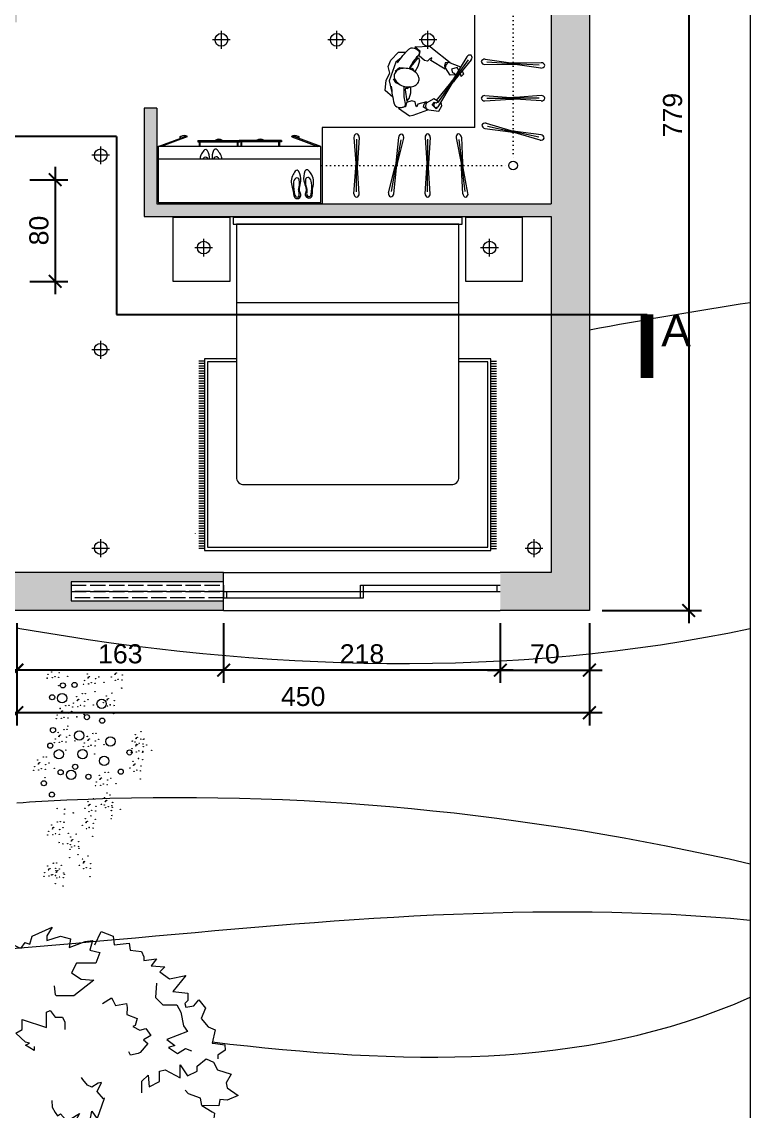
# Model space of a CAD drawing. Header units: millimetres. Extents: x 19901 to 59163, y 13732 to 30178.
# Drawn here: x 43062 to 43635, y 27359 to 28216 of the extents above; entities that cross this region are included whole.
import ezdxf

# ---------------------------------------------------------------- set-up
doc = ezdxf.new("R2010")
doc.units = ezdxf.units.MM
for name, pattern in [('0', [0]), ('ACAD_ISO02W100', [15, 12, -3]), ('PUNTO2', [3.175, 0, -3.175])]:
    doc.linetypes.add(name, pattern=pattern)
doc.layers.get('0').update_dxf_attribs({"lineweight": 18})
doc.layers.add('A-ANNO-SYMB', color=3, linetype='Continuous')
doc.layers.add('A-ANNO-TEXT', color=3, linetype='Continuous')
for name, color, linetype, lineweight in [('A-DOOR-FULL', 4, 'Continuous', 18), ('A-FURN', 8, 'Continuous', 13), ('CAMPITURA', 9, 'Continuous', 13), ('Curve di livello', 6, 'Continuous', 9), ('PROIEZIONI', 145, 'Continuous', 13), ('QUOTE', 252, 'Continuous', 13), ('Vegetazione', 53, 'Continuous', 9), ('Verde', 86, 'Continuous', 5), ('Wall', 255, 'Continuous', 20)]:
    doc.layers.add(name, color=color, linetype=linetype, lineweight=lineweight)
doc.styles.get("Standard").update_dxf_attribs({"font": 'arial.ttf'})
doc.dimstyles.new('1-1', dxfattribs={"dimtxt": 15, "dimasz": 10, "dimexe": 10, "dimexo": 10, "dimgap": 5, "dimtad": 1, "dimdec": 0, "dimtxsty": 'Standard', "dimblk": 'ARCHTICK', "dimcen": 2.5, "dimdle": 10, "dimadec": 0, "dimazin": 0, "dimtfac": 1, "dimtdec": 0, "dimtmove": 0, "dimatfit": 3, "dimldrblk": 'ARCHTICK', "dimfxl": 1, "dimarcsym": 0})

# ---------------------------------------------------------------- blocks, each defined once
blk = doc.blocks.new('*X3')
at = {"color": 0}
for p, q in [((-1000, -2689), (-1000, -2620)), ((-969, -2689), (-969, -2620)), ((-938, -2689), (-938, -2620)), ((-906, -2689), (-906, -2620)), ((-875, -2689), (-875, -2620)), ((-844, -2689), (-844, -2620)), ((-812, -2689), (-812, -2620)), ((-781, -2689), (-781, -2620)), ((-750, -2689), (-750, -2620)), ((-719, -2689), (-719, -2620)), ((-688, -2689), (-688, -2620)), ((-656, -2689), (-656, -2620)), ((-625, -2689), (-625, -2620)), ((-594, -2689), (-594, -2620)), ((-562, -2689), (-562, -2620)), ((-531, -2689), (-531, -2620)), ((-500, -2689), (-500, -2620)), ((-469, -2689), (-469, -2620)), ((-438, -2689), (-438, -2620)), ((-406, -2689), (-406, -2620)), ((-375, -2689), (-375, -2620)), ((-344, -2689), (-344, -2620)), ((-312, -2689), (-312, -2620)), ((-281, -2689), (-281, -2620)), ((-250, -2689), (-250, -2620)), ((-219, -2689), (-219, -2620)), ((-188, -2689), (-188, -2620)), ((-156, -2689), (-156, -2620)), ((-125, -2689), (-125, -2620)), ((-94, -2689), (-94, -2620)), ((-62, -2689), (-62, -2620)), ((-31, -2689), (-31, -2620)), ((0, -2689), (0, -2620)), ((31, -2689), (31, -2620)), ((62, -2689), (62, -2620)), ((94, -2689), (94, -2620)), ((125, -2689), (125, -2620)), ((156, -2689), (156, -2620)), ((188, -2689), (188, -2620)), ((219, -2689), (219, -2620)), ((250, -2689), (250, -2620)), ((281, -2689), (281, -2620)), ((312, -2689), (312, -2620)), ((344, -2689), (344, -2620)), ((375, -2689), (375, -2620)), ((406, -2689), (406, -2620)), ((438, -2689), (438, -2620)), ((469, -2689), (469, -2620)), ((500, -2689), (500, -2620)), ((531, -2689), (531, -2620)), ((562, -2689), (562, -2620)), ((594, -2689), (594, -2620)), ((625, -2689), (625, -2620)), ((656, -2689), (656, -2620)), ((688, -2689), (688, -2620)), ((719, -2689), (719, -2620)), ((750, -2689), (750, -2620)), ((781, -2689), (781, -2620)), ((812, -2689), (812, -2620)), ((844, -2689), (844, -2620)), ((875, -2689), (875, -2620)), ((906, -2689), (906, -2620)), ((938, -2689), (938, -2620)), ((969, -2689), (969, -2620)), ((1000, -2689), (1000, -2620)), ((1031, -2689), (1031, -2620)), ((1062, -2689), (1062, -2620)), ((1094, -2689), (1094, -2620)), ((1125, -2689), (1125, -2620)), ((1156, -2689), (1156, -2620)), ((1188, -2689), (1188, -2620)), ((1219, -2689), (1219, -2620)), ((1250, -2689), (1250, -2620)), ((1281, -2689), (1281, -2620)), ((1312, -2689), (1312, -2620)), ((1344, -2689), (1344, -2620))]:
    blk.add_line(p, q, dxfattribs=at)
blk = doc.blocks.new('_ArchTick')
at = {"color": 0, "linetype": 'ByBlock', "const_width": 0.15}
blk.add_lwpolyline([(-0.5, -0.5), (0.5, 0.5)], dxfattribs=at)
blk = doc.blocks.new('*D8')
at = {"layer": 'Defpoints', "color": 0, "transparency": 16777216}
for p in [(43508.16, 28532.49), (43508.16, 27753.14), (43586.29, 27753.14)]:
    blk.add_point(p, dxfattribs=at)
at = {"layer": 'QUOTE', "color": 0, "lineweight": -2, "transparency": 16777216}
for p, q in [((43586.29, 28542.49), (43586.29, 27743.14)), ((43518.16, 28532.49), (43596.29, 28532.49)), ((43518.16, 27753.14), (43596.29, 27753.14))]:
    blk.add_line(p, q, dxfattribs=at)
at = {"layer": 'QUOTE', "color": 0, "lineweight": -2, "transparency": 16777216, "xscale": 10, "yscale": 10, "zscale": 10}
for p, rotation in [((43586.29, 28532.49), 90), ((43586.29, 27753.14), 270)]:
    blk.add_blockref('_ArchTick', p, dxfattribs=dict(at, rotation=rotation))
at = {"layer": 'QUOTE', "color": 0, "transparency": 16777216, "insert": (43573.63, 28142.81), "char_height": 15, "attachment_point": 5, "rotation": 90}
blk.add_mtext('779', dxfattribs=at)
blk = doc.blocks.new('*D98')
at = {"layer": 'Defpoints', "color": 0, "transparency": 16777216}
for p in [(43058.16, 27753.14), (43508.16, 27753.14), (43058.16, 27672.78)]:
    blk.add_point(p, dxfattribs=at)
at = {"layer": 'QUOTE', "color": 0, "lineweight": -2, "transparency": 16777216}
for p, q in [((43058.16, 27743.14), (43058.16, 27662.78)), ((43508.16, 27743.14), (43508.16, 27662.78)), ((43518.16, 27672.78), (43048.16, 27672.78))]:
    blk.add_line(p, q, dxfattribs=at)
at = {"layer": 'QUOTE', "color": 0, "lineweight": -2, "transparency": 16777216, "xscale": 10, "yscale": 10, "zscale": 10, "rotation": 180}
blk.add_blockref('_ArchTick', (43058.16, 27672.78), dxfattribs=at)
at = {"layer": 'QUOTE', "color": 0, "lineweight": -2, "transparency": 16777216, "xscale": 10, "yscale": 10, "zscale": 10}
blk.add_blockref('_ArchTick', (43508.16, 27672.78), dxfattribs=at)
at = {"layer": 'QUOTE', "color": 0, "transparency": 16777216, "insert": (43283.16, 27685.44), "char_height": 15, "attachment_point": 5}
blk.add_mtext('450', dxfattribs=at)
blk = doc.blocks.new('*D99')
at = {"layer": 'Defpoints', "color": 0, "transparency": 16777216}
for p in [(43438.16, 27753.14), (43508.16, 27753.14), (43508.16, 27706.32)]:
    blk.add_point(p, dxfattribs=at)
at = {"layer": 'QUOTE', "color": 0, "lineweight": -2, "transparency": 16777216}
for p, q in [((43438.16, 27743.14), (43438.16, 27696.32)), ((43508.16, 27743.14), (43508.16, 27696.32)), ((43428.16, 27706.32), (43518.16, 27706.32))]:
    blk.add_line(p, q, dxfattribs=at)
at = {"layer": 'QUOTE', "color": 0, "lineweight": -2, "transparency": 16777216, "xscale": 10, "yscale": 10, "zscale": 10, "rotation": 180}
blk.add_blockref('_ArchTick', (43438.16, 27706.32), dxfattribs=at)
at = {"layer": 'QUOTE', "color": 0, "lineweight": -2, "transparency": 16777216, "xscale": 10, "yscale": 10, "zscale": 10}
blk.add_blockref('_ArchTick', (43508.16, 27706.32), dxfattribs=at)
at = {"layer": 'QUOTE', "color": 0, "transparency": 16777216, "insert": (43473.16, 27718.98), "char_height": 15, "attachment_point": 5}
blk.add_mtext('70', dxfattribs=at)
blk = doc.blocks.new('*D100')
at = {"layer": 'Defpoints', "color": 0, "transparency": 16777216}
for p in [(43220.66, 27753.14), (43438.16, 27753.14), (43220.66, 27706.32)]:
    blk.add_point(p, dxfattribs=at)
at = {"layer": 'QUOTE', "color": 0, "lineweight": -2, "transparency": 16777216}
for p, q in [((43220.66, 27743.14), (43220.66, 27696.32)), ((43438.16, 27743.14), (43438.16, 27696.32)), ((43448.16, 27706.32), (43210.66, 27706.32))]:
    blk.add_line(p, q, dxfattribs=at)
at = {"layer": 'QUOTE', "color": 0, "lineweight": -2, "transparency": 16777216, "xscale": 10, "yscale": 10, "zscale": 10, "rotation": 180}
blk.add_blockref('_ArchTick', (43220.66, 27706.32), dxfattribs=at)
at = {"layer": 'QUOTE', "color": 0, "lineweight": -2, "transparency": 16777216, "xscale": 10, "yscale": 10, "zscale": 10}
blk.add_blockref('_ArchTick', (43438.16, 27706.32), dxfattribs=at)
at = {"layer": 'QUOTE', "color": 0, "transparency": 16777216, "insert": (43329.41, 27718.98), "char_height": 15, "attachment_point": 5}
blk.add_mtext('218', dxfattribs=at)
blk = doc.blocks.new('*D101')
at = {"layer": 'Defpoints', "color": 0, "transparency": 16777216}
for p in [(43058.16, 27753.14), (43220.66, 27753.14), (43058.16, 27706.32)]:
    blk.add_point(p, dxfattribs=at)
at = {"layer": 'QUOTE', "color": 0, "lineweight": -2, "transparency": 16777216}
for p, q in [((43058.16, 27743.14), (43058.16, 27696.32)), ((43220.66, 27743.14), (43220.66, 27696.32)), ((43230.66, 27706.32), (43048.16, 27706.32))]:
    blk.add_line(p, q, dxfattribs=at)
at = {"layer": 'QUOTE', "color": 0, "lineweight": -2, "transparency": 16777216, "xscale": 10, "yscale": 10, "zscale": 10, "rotation": 180}
blk.add_blockref('_ArchTick', (43058.16, 27706.32), dxfattribs=at)
at = {"layer": 'QUOTE', "color": 0, "lineweight": -2, "transparency": 16777216, "xscale": 10, "yscale": 10, "zscale": 10}
blk.add_blockref('_ArchTick', (43220.66, 27706.32), dxfattribs=at)
at = {"layer": 'QUOTE', "color": 0, "transparency": 16777216, "insert": (43139.41, 27718.98), "char_height": 15, "attachment_point": 5}
blk.add_mtext('163', dxfattribs=at)
blk = doc.blocks.new('*D103')
at = {"layer": 'Defpoints', "color": 0, "transparency": 16777216}
for p in [(43058.16, 28092.02), (43058.16, 28012.02), (43088.14, 28012.02)]:
    blk.add_point(p, dxfattribs=at)
at = {"layer": 'QUOTE', "color": 0, "lineweight": -2, "transparency": 16777216}
for p, q in [((43088.14, 28102.02), (43088.14, 28002.02)), ((43068.16, 28092.02), (43098.14, 28092.02)), ((43068.16, 28012.02), (43098.14, 28012.02))]:
    blk.add_line(p, q, dxfattribs=at)
at = {"layer": 'QUOTE', "color": 0, "lineweight": -2, "transparency": 16777216, "xscale": 10, "yscale": 10, "zscale": 10}
for p, rotation in [((43088.14, 28092.02), 90), ((43088.14, 28012.02), 270)]:
    blk.add_blockref('_ArchTick', p, dxfattribs=dict(at, rotation=rotation))
at = {"layer": 'QUOTE', "color": 0, "transparency": 16777216, "insert": (43075.48, 28052.02), "char_height": 15, "attachment_point": 5, "rotation": 90}
blk.add_mtext('80', dxfattribs=at)

msp = doc.modelspace()

# ---------------------------------------------------------------- hatches: boundary and pattern name
h = msp.add_hatch(color=9)
h.dxf.hatch_style = 1
h.paths.add_polyline_path([(43508.16, 28329.9), (43478.16, 28329.9), (43478.16, 28073.14), (43168.16, 28073.14), (43168.16, 28148.14), (43158.16, 28148.14), (43158.16, 28063.14), (43478.16, 28063.14), (43478.16, 27985.99), (43508.16, 27985.99)])
at = {"layer": 'CAMPITURA'}
h = msp.add_hatch(color=9, dxfattribs=at)
h.dxf.hatch_style = 1
h.paths.add_polyline_path([(43058.16, 28225.9), (42693.16, 28225.9), (42693.16, 28332.56), (42683.16, 28332.63), (42683.16, 28210.9), (42698.16, 28210.9), (42698.16, 28215.9), (43058.16, 28215.9)])
h.paths.add_polyline_path([(43508.16, 28329.9), (43478.16, 28329.9), (43478.16, 27783.14), (43438.16, 27783.14), (43438.16, 27773.14), (43438.16, 27767.42), (43438.16, 27763.14), (43438.16, 27757.79), (43438.16, 27753.14), (43508.16, 27753.14)])
h = msp.add_hatch(color=256, dxfattribs=at)
h.dxf.hatch_style = 1
h.paths.add_polyline_path([(43074.15, 27783.14), (43048.16, 27783.14), (43048.16, 27753.14), (43220.66, 27753.14), (43220.66, 27760.64), (43100.66, 27760.64), (43100.66, 27775.64), (43220.66, 27775.64), (43220.66, 27783.14), (43088.16, 27783.14)])

# ---------------------------------------------------------------- linework, layer by layer
msp.add_line((43634.61, 28849.8), (43634.61, 26843.43))
at = {"layer": 'A-ANNO-SYMB'}
for p, q in [((43136.4, 28125.9), (41713.49, 28125.9)), ((43136.4, 28125.9), (43136.4, 27985.99)), ((43136.4, 27985.99), (43553.49, 27985.99))]:
    msp.add_line(p, q, dxfattribs=at)
at = {"layer": 'A-ANNO-SYMB', "const_width": 10}
msp.add_lwpolyline([(43553.49, 27935.99), (43553.49, 27985.99)], dxfattribs=at)
at = {"layer": 'A-DOOR-FULL', "linetype": 'ACAD_ISO02W100'}
for p, q in [((43100.66, 27773.14), (43100.66, 27768.14)), ((43100.66, 27773.14), (43220.66, 27773.14)), ((43220.66, 27773.14), (43220.66, 27768.14)), ((43100.66, 27768.14), (43220.66, 27768.14)), ((43220.66, 27768.14), (43100.66, 27768.14)), ((43100.66, 27768.14), (43100.66, 27763.14)), ((43220.66, 27763.14), (43100.66, 27763.14)), ((43220.66, 27768.14), (43220.66, 27763.14))]:
    msp.add_line(p, q, dxfattribs=at)
at = {"layer": 'A-DOOR-FULL'}
for p, q in [((43328.16, 27773.14), (43438.16, 27773.14)), ((43328.16, 27763.14), (43328.16, 27773.14)), ((43330.66, 27763.14), (43330.66, 27773.14)), ((43435.66, 27768.14), (43435.66, 27773.14)), ((43220.66, 27768.14), (43340.66, 27768.14)), ((43220.66, 27763.14), (43220.66, 27768.14)), ((43220.66, 27763.14), (43330.66, 27763.14)), ((43223.16, 27763.14), (43223.16, 27768.14)), ((43330.66, 27768.14), (43438.16, 27768.14))]:
    msp.add_line(p, q, dxfattribs=at)
at = {"layer": 'A-FURN'}
for p, q in [((43418.16, 28133.14), (43418.16, 28318.14)), ((43411.94, 28188.69), (43401.44, 28171.22)), ((43412.76, 28186.26), (43401.46, 28170.23)), ((43415.32, 28186.31), (43402.4, 28170.54)), ((43425.93, 28182.64), (43446.31, 28182.83)), ((43426.19, 28186.76), (43446.38, 28184)), ((43427.57, 28184.6), (43447.14, 28183.36)), ((43446.31, 28182.83), (43448.12, 28182.71)), ((43446.38, 28184), (43448.2, 28183.88)), ((43448.15, 28183.1), (43447.32, 28183.16)), ((43448.17, 28183.49), (43447.34, 28183.54)), ((43449.94, 28182.6), (43448.12, 28182.71)), ((43448.15, 28183.1), (43448.97, 28183.05)), ((43448.17, 28183.49), (43449, 28183.44)), ((43450.01, 28183.77), (43448.2, 28183.88)), ((43468.75, 28181.99), (43449.18, 28183.23)), ((43470.39, 28183.96), (43450.01, 28183.77)), ((43470.13, 28179.83), (43449.94, 28182.6)), ((43387.88, 28154.25), (43399.34, 28168.24)), ((43388.99, 28152.53), (43400.28, 28168.56)), ((43389.81, 28150.1), (43400.31, 28167.57)), ((43399.34, 28168.24), (43400.39, 28169.73)), ((43400.71, 28169.5), (43400.24, 28168.83)), ((43400.31, 28167.57), (43401.35, 28169.05)), ((43401.44, 28171.22), (43400.39, 28169.73)), ((43401.03, 28169.28), (43400.55, 28168.6)), ((43400.71, 28169.5), (43401.19, 28170.18)), ((43401.03, 28169.28), (43401.51, 28169.96)), ((43402.4, 28170.54), (43401.35, 28169.05)), ((43426.01, 28158.1), (43446.34, 28156.62)), ((43470.3, 28158.1), (43449.98, 28156.62)), ((43386.43, 28152.48), (43386.72, 28152.83)), ((43426.01, 28153.97), (43446.34, 28155.45)), ((43427.53, 28156.03), (43447.14, 28156.03)), ((43446.34, 28156.62), (43448.16, 28156.62)), ((43446.34, 28155.45), (43448.16, 28155.45)), ((43448.16, 28156.23), (43447.33, 28156.23)), ((43448.16, 28155.84), (43447.33, 28155.84)), ((43449.98, 28156.62), (43448.16, 28156.62)), ((43448.16, 28156.23), (43448.99, 28156.23)), ((43448.16, 28155.84), (43448.99, 28155.84)), ((43449.98, 28155.45), (43448.16, 28155.45)), ((43468.79, 28156.03), (43449.18, 28156.03)), ((43470.3, 28153.97), (43449.98, 28155.45)), ((43418.16, 28133.14), (43298.16, 28133.14)), ((43298.16, 28133.14), (43298.16, 28073.14)), ((43426.06, 28132.36), (43446.26, 28129.61)), ((43426.92, 28136.41), (43446.5, 28130.76)), ((43427.97, 28134.07), (43447.16, 28130.02)), ((43169.16, 28118.14), (43191.84, 28126.44)), ((43192.06, 28125.64), (43171.49, 28118.11)), ((43186.49, 28125.2), (43185.99, 28125.06)), ((43191.12, 28126.44), (43190.62, 28126.3)), ((43192.06, 28125.64), (43191.84, 28126.44)), ((43200.29, 28122.8), (43233.47, 28122.8)), ((43200.29, 28122.8), (43200.29, 28121.7)), ((43214.74, 28122.99), (43214.23, 28122.99)), ((43219.54, 28122.99), (43219.02, 28122.99)), ((43266.1, 28122.8), (43232.92, 28122.8)), ((43232.92, 28122.8), (43232.92, 28121.7)), ((43233.47, 28122.8), (43233.47, 28121.7)), ((43246.85, 28122.99), (43247.37, 28122.99)), ((43251.64, 28122.99), (43252.16, 28122.99)), ((43266.1, 28122.8), (43266.1, 28121.7)), ((43274.26, 28125.64), (43274.47, 28126.44)), ((43274.26, 28125.64), (43294.76, 28118.14)), ((43297.16, 28118.14), (43274.47, 28126.44)), ((43275.2, 28126.44), (43275.7, 28126.3)), ((43279.83, 28125.2), (43280.33, 28125.06)), ((43323.09, 28125.28), (43324.57, 28104.95)), ((43325.16, 28123.77), (43325.16, 28104.16)), ((43327.22, 28125.28), (43325.75, 28104.95)), ((43358.08, 28125.3), (43355.99, 28105.03)), ((43359.85, 28123.45), (43356.43, 28104.14)), ((43362.15, 28124.58), (43357.15, 28104.82)), ((43378.96, 28125.28), (43380.43, 28104.95)), ((43381.02, 28123.77), (43381.02, 28104.16)), ((43383.09, 28125.28), (43381.61, 28104.95)), ((43403.41, 28124.88), (43407.28, 28104.87)), ((43405.64, 28123.62), (43407.96, 28104.15)), ((43407.52, 28125.37), (43408.45, 28105.01)), ((43446.26, 28129.61), (43448.04, 28129.24)), ((43446.5, 28130.76), (43448.28, 28130.39)), ((43448.12, 28129.62), (43447.31, 28129.79)), ((43448.2, 28130), (43447.39, 28130.17)), ((43449.82, 28128.86), (43448.04, 28129.24)), ((43448.12, 28129.62), (43448.93, 28129.45)), ((43448.2, 28130), (43449.01, 28129.83)), ((43450.06, 28130.01), (43448.28, 28130.39)), ((43468.35, 28125.55), (43449.16, 28129.6)), ((43469.4, 28123.22), (43449.82, 28128.86)), ((43470.25, 28127.26), (43450.06, 28130.01)), ((43297.16, 28118.14), (43169.16, 28118.14)), ((43169.16, 28118.14), (43169.16, 28074.14)), ((43200.29, 28121.7), (43233.47, 28121.7)), ((43201.68, 28118.14), (43201.68, 28121.7)), ((43202.23, 28118.14), (43202.23, 28121.7)), ((43231.54, 28118.14), (43231.54, 28121.7)), ((43232.09, 28118.14), (43232.09, 28121.7)), ((43266.1, 28121.7), (43232.92, 28121.7)), ((43234.3, 28118.14), (43234.3, 28121.7)), ((43234.85, 28118.14), (43234.85, 28121.7)), ((43264.16, 28118.14), (43264.16, 28121.7)), ((43264.71, 28118.14), (43264.71, 28121.7)), ((43297.16, 28074.14), (43297.16, 28118.14)), ((43297.16, 28108.14), (43169.16, 28108.14)), ((43323.09, 28080.99), (43324.57, 28101.32)), ((43324.57, 28104.95), (43324.57, 28103.14)), ((43324.57, 28101.32), (43324.57, 28103.14)), ((43324.96, 28103.14), (43324.96, 28103.96)), ((43324.96, 28103.14), (43324.96, 28102.31)), ((43325.16, 28082.5), (43325.16, 28102.11)), ((43325.35, 28103.14), (43325.35, 28103.96)), ((43325.35, 28103.14), (43325.35, 28102.31)), ((43325.75, 28104.95), (43325.75, 28103.14)), ((43325.75, 28101.32), (43325.75, 28103.14)), ((43327.22, 28080.99), (43325.75, 28101.32)), ((43350.35, 28081.69), (43355.35, 28101.45)), ((43352.65, 28082.82), (43356.07, 28102.13)), ((43354.42, 28080.97), (43356.51, 28101.24)), ((43355.35, 28101.45), (43355.67, 28103.24)), ((43355.99, 28105.03), (43355.67, 28103.24)), ((43356.06, 28103.17), (43355.91, 28102.35)), ((43356.06, 28103.17), (43356.2, 28103.99)), ((43356.44, 28103.1), (43356.3, 28102.29)), ((43356.44, 28103.1), (43356.59, 28103.92)), ((43356.51, 28101.24), (43356.83, 28103.03)), ((43357.15, 28104.82), (43356.83, 28103.03)), ((43378.96, 28080.99), (43380.43, 28101.32)), ((43380.43, 28104.95), (43380.43, 28103.14)), ((43380.43, 28101.32), (43380.43, 28103.14)), ((43380.83, 28103.14), (43380.83, 28103.96)), ((43380.83, 28103.14), (43380.83, 28102.31)), ((43381.02, 28082.5), (43381.02, 28102.11)), ((43381.22, 28103.14), (43381.22, 28103.96)), ((43381.22, 28103.14), (43381.22, 28102.31)), ((43381.61, 28104.95), (43381.61, 28103.14)), ((43381.61, 28101.32), (43381.61, 28103.14)), ((43383.09, 28080.99), (43381.61, 28101.32)), ((43407.28, 28104.87), (43407.49, 28103.07)), ((43407.71, 28101.26), (43407.49, 28103.07)), ((43408.64, 28080.9), (43407.71, 28101.26)), ((43407.89, 28103.11), (43407.79, 28103.94)), ((43407.89, 28103.11), (43407.98, 28102.29)), ((43408.27, 28103.16), (43408.17, 28103.98)), ((43410.51, 28082.65), (43408.2, 28102.12)), ((43408.27, 28103.16), (43408.37, 28102.34)), ((43408.45, 28105.01), (43408.66, 28103.21)), ((43408.88, 28101.4), (43408.66, 28103.21)), ((43412.75, 28081.39), (43408.88, 28101.4)), ((43169.16, 28074.14), (43297.16, 28074.14)), ((43298.16, 28073.14), (43297.16, 28073.14)), ((43405.66, 27995.14), (43230.66, 27995.14))]:
    msp.add_line(p, q, dxfattribs=at)
at = {"layer": 'A-FURN', "linetype": 'PUNTO2'}
for p, q in [((43448.16, 28227.14), (43448.16, 28106.55)), ((43298.16, 28103.14), (43444.75, 28103.14))]:
    msp.add_line(p, q, dxfattribs=at)
at = {"layer": 'A-FURN', "linetype": '0'}
for p, q in [((43358.22, 28192.38), (43352.06, 28185.92)), ((43358.22, 28192.38), (43363.36, 28192.24)), ((43363.36, 28192.24), (43363.12, 28191.36)), ((43370.92, 28196.37), (43382.71, 28196.91)), ((43375.14, 28192.78), (43370.92, 28196.37)), ((43374.23, 28189.34), (43375.14, 28192.78)), ((43382.71, 28196.91), (43384.82, 28195.12)), ((43384.82, 28195.12), (43398.69, 28184.05)), ((43350.03, 28181), (43352.06, 28185.92)), ((43356.08, 28184.35), (43350.89, 28169.75)), ((43360.18, 28187.79), (43356.08, 28184.35)), ((43368.16, 28181.13), (43373.92, 28188.2)), ((43374.52, 28185.58), (43373.29, 28180.99)), ((43373.92, 28188.2), (43374.52, 28185.58)), ((43378.45, 28185.76), (43374.23, 28189.34)), ((43380.86, 28185.12), (43378.45, 28185.76)), ((43382.68, 28187.09), (43380.86, 28185.12)), ((43384.19, 28187.92), (43382.68, 28187.09)), ((43383.58, 28185.62), (43384.19, 28187.92)), ((43394.74, 28178.96), (43383.58, 28185.62)), ((43394.76, 28183.87), (43394.15, 28181.58)), ((43398.69, 28184.05), (43394.76, 28183.87)), ((43395.66, 28182.4), (43397.48, 28184.37)), ((43397.48, 28184.37), (43406.84, 28180.65)), ((43348.48, 28170.4), (43351.22, 28175.81)), ((43351.22, 28175.81), (43350.03, 28181)), ((43358.78, 28179.94), (43355.45, 28177.14)), ((43362.16, 28179.59), (43358.78, 28179.94)), ((43367.85, 28179.98), (43368.16, 28181.13)), ((43368.75, 28178.51), (43367.85, 28179.98)), ((43369.06, 28179.66), (43368.75, 28178.51)), ((43370.58, 28177.18), (43369.06, 28179.66)), ((43373.29, 28180.99), (43370.97, 28176.9)), ((43394.15, 28181.58), (43394.74, 28178.96)), ((43395.05, 28180.11), (43395.66, 28182.4)), ((43398.66, 28174.23), (43395.05, 28180.11)), ((43402.59, 28174.41), (43398.66, 28174.23)), ((43404.12, 28180.15), (43399.88, 28178.82)), ((43399.88, 28178.82), (43400.48, 28176.2)), ((43400.48, 28176.2), (43401.69, 28175.88)), ((43401.69, 28175.88), (43402.59, 28174.41)), ((43405.48, 28177.93), (43404.12, 28180.15)), ((43406.82, 28175.74), (43406.75, 28175.85)), ((43407.42, 28173.12), (43406.82, 28175.74)), ((43406.84, 28180.65), (43406.95, 28180.39)), ((43409.24, 28175.1), (43407.42, 28173.12)), ((43408.17, 28177.58), (43409.24, 28175.1)), ((43347.55, 28162.04), (43348.48, 28170.4)), ((43350.89, 28169.75), (43352.98, 28160.6)), ((43353.92, 28171.4), (43355.73, 28168.46)), ((43355.73, 28168.46), (43358.83, 28167.09)), ((43353.53, 28156.96), (43347.55, 28162.04)), ((43363.57, 28163.92), (43363.26, 28162.77)), ((43363.26, 28162.77), (43364.75, 28153.77)), ((43365.08, 28164.74), (43363.57, 28163.92)), ((43367.34, 28164.99), (43364.78, 28163.59)), ((43364.78, 28163.59), (43365.08, 28164.74)), ((43366.57, 28155.74), (43367.79, 28160.33)), ((43367.79, 28160.33), (43367.8, 28165.04)), ((43363.52, 28149.18), (43358.08, 28148.17)), ((43364.44, 28152.62), (43363.52, 28149.18)), ((43368.68, 28153.95), (43364.44, 28152.62)), ((43364.75, 28153.77), (43366.57, 28155.74)), ((43371.09, 28153.31), (43368.68, 28153.95)), ((43371.69, 28150.69), (43371.09, 28153.31)), ((43372.59, 28149.22), (43371.69, 28150.69)), ((43373.2, 28151.52), (43372.59, 28149.22)), ((43380.16, 28153.35), (43373.2, 28151.52)), ((43377.73, 28149.08), (43378.34, 28151.38)), ((43381.05, 28146.97), (43377.73, 28149.08)), ((43378.34, 28151.38), (43380.16, 28153.35)), ((43379.85, 28152.2), (43379.24, 28149.91)), ((43379.24, 28149.91), (43379.84, 28147.29)), ((43385.91, 28155.51), (43379.85, 28152.2)), ((43384.68, 28150.92), (43386.5, 28152.89)), ((43387.7, 28147.66), (43384.68, 28150.92)), ((43389.23, 28153.39), (43385.91, 28155.51)), ((43386.5, 28152.89), (43387.71, 28152.57)), ((43388.64, 28149.04), (43387.7, 28147.66)), ((43387.71, 28152.57), (43389.23, 28153.39)), ((43389.81, 28145.86), (43392.24, 28150.13)), ((43391.64, 28152.75), (43390.95, 28152)), ((43392.24, 28150.13), (43391.64, 28152.75)), ((43358.08, 28148.17), (43366.83, 28142.16)), ((43366.83, 28142.16), (43369.55, 28142.66)), ((43369.55, 28142.66), (43381.05, 28146.97)), ((43379.84, 28147.29), (43389.81, 28145.86))]:
    msp.add_line(p, q, dxfattribs=at)
at = {"layer": 'A-FURN', "linetype": 'Continuous'}
for p, q in [((43354.74, 28174.4), (43354.67, 28173.48)), ((43354.98, 28175.28), (43354.74, 28174.4)), ((43355.37, 28176.11), (43354.98, 28175.28)), ((43355.91, 28176.88), (43355.37, 28176.11)), ((43356.59, 28177.58), (43355.91, 28176.88)), ((43357.4, 28178.18), (43356.59, 28177.58)), ((43358.33, 28178.69), (43357.4, 28178.18)), ((43359.36, 28179.1), (43358.33, 28178.69)), ((43360.48, 28179.39), (43359.36, 28179.1)), ((43361.66, 28179.57), (43360.48, 28179.39)), ((43362.89, 28179.62), (43361.66, 28179.57)), ((43364.14, 28179.56), (43362.89, 28179.62)), ((43365.4, 28179.37), (43364.14, 28179.56)), ((43366.65, 28179.07), (43365.4, 28179.37)), ((43367.86, 28178.66), (43366.65, 28179.07)), ((43369.01, 28178.14), (43367.86, 28178.66)), ((43370.09, 28177.52), (43369.01, 28178.14)), ((43371.08, 28176.82), (43370.09, 28177.52)), ((43371.96, 28176.05), (43371.08, 28176.82)), ((43372.72, 28175.21), (43371.96, 28176.05)), ((43373.34, 28174.33), (43372.72, 28175.21)), ((43373.82, 28173.41), (43373.34, 28174.33)), ((43354.67, 28173.48), (43354.75, 28172.54)), ((43354.75, 28172.54), (43355, 28171.6)), ((43355, 28171.6), (43355.4, 28170.67)), ((43355.4, 28170.67), (43355.96, 28169.77)), ((43355.96, 28169.77), (43356.65, 28168.91)), ((43356.65, 28168.91), (43357.47, 28168.1)), ((43357.47, 28168.1), (43358.41, 28167.36)), ((43358.41, 28167.36), (43359.44, 28166.7)), ((43359.44, 28166.7), (43360.56, 28166.13)), ((43360.56, 28166.13), (43361.75, 28165.66)), ((43361.75, 28165.66), (43362.98, 28165.31)), ((43369.09, 28165.28), (43370.17, 28165.63)), ((43370.17, 28165.63), (43371.15, 28166.09)), ((43371.15, 28166.09), (43372.02, 28166.65)), ((43372.02, 28166.65), (43372.77, 28167.3)), ((43372.77, 28167.3), (43373.38, 28168.03)), ((43373.38, 28168.03), (43373.85, 28168.84)), ((43374.15, 28172.47), (43373.82, 28173.41)), ((43373.85, 28168.84), (43374.16, 28169.7)), ((43374.31, 28171.53), (43374.15, 28172.47)), ((43374.16, 28169.7), (43374.32, 28170.6)), ((43374.32, 28170.6), (43374.31, 28171.53)), ((43362.98, 28165.31), (43364.23, 28165.06)), ((43364.23, 28165.06), (43365.49, 28164.94)), ((43365.49, 28164.94), (43366.74, 28164.93)), ((43366.74, 28164.93), (43367.94, 28165.05)), ((43367.94, 28165.05), (43369.09, 28165.28))]:
    msp.add_line(p, q, dxfattribs=at)
at = {"layer": 'A-FURN'}
for points in [[(43180.66, 28012.14), (43225.66, 28012.14), (43225.66, 28062.14), (43180.66, 28062.14), (43180.66, 28012.14)], [(43410.66, 28012.14), (43455.66, 28012.14), (43455.66, 28062.14), (43410.66, 28062.14), (43410.66, 28012.14)], [(43230.66, 27951.14), (43205.54, 27951.14), (43205.54, 27800.32), (43430.78, 27800.32), (43430.78, 27951.14), (43405.66, 27951.14)], [(43230.66, 27948.62), (43208.05, 27948.62), (43208.05, 27802.84), (43428.26, 27802.84), (43428.26, 27948.62), (43405.66, 27948.62)], [(43205.23, 27933.85), (43205.25, 27933.84), (43205.3, 27933.9)], [(43431.08, 27933.85), (43431.06, 27933.84), (43431.02, 27933.9)], [(43431.08, 27933.85), (43431.06, 27933.84), (43431.02, 27933.9)], [(43205.23, 27817.61), (43205.25, 27817.62), (43205.3, 27817.56)], [(43431.08, 27817.61), (43431.06, 27817.62), (43431.02, 27817.56)], [(43431.08, 27817.61), (43431.06, 27817.62), (43431.02, 27817.56)], [(43431.08, 27817.61), (43431.06, 27817.62), (43431.02, 27817.56)], [(43198.42, 27813.82), (43198.41, 27813.84), (43198.49, 27813.87)]]:
    msp.add_lwpolyline(points, dxfattribs=at)
msp.add_lwpolyline([(43408.16, 28057.14), (43408.16, 28062.14), (43228.16, 28062.14), (43228.16, 28057.14)], close=True, dxfattribs=at)
msp.add_lwpolyline([(43230.66, 28057.14), (43230.66, 27858.14, 0.414214), (43236.66, 27852.14), (43399.66, 27852.14, 0.414214), (43405.66, 27858.14), (43405.66, 28057.14)], format="xyb", close=True, dxfattribs=at)
msp.add_circle((43448.16, 28103.14), 3.41, dxfattribs=at)
for centre, radius, start, end in [((43414.28, 28187.28), 2.74, 68.8365, 148.98946), ((43413.2, 28188.04), 2.74, 320.67017, 40.82313), ((43425.82, 28184.05), 2.74, 82.20897, 162.36193), ((43425.9, 28185.37), 2.74, 190.3753, 270.52825), ((43447.33, 28183.35), 0.194, 86.36861, 266.36861), ((43448.16, 28183.3), 0.238, 231.20096, 301.53627), ((43448.16, 28183.3), 0.238, 51.20096, 121.53627), ((43448.99, 28183.25), 0.194, 266.36861, 86.36861), ((43470.42, 28181.22), 2.74, 10.3753, 90.52825), ((43470.5, 28182.54), 2.74, 262.20897, 342.36193), ((43400.4, 28168.72), 0.194, 144.82982, 324.82982), ((43400.87, 28169.39), 0.238, 109.66216, 179.99747), ((43400.87, 28169.39), 0.238, 289.66216, 359.99747), ((43401.35, 28170.07), 0.194, 324.82982, 144.82982), ((43425.82, 28155.37), 2.74, 85.84036, 165.99332), ((43470.5, 28155.37), 2.74, 14.00668, 94.15964), ((43388.54, 28150.75), 2.74, 140.67017, 220.82313), ((43387.46, 28151.51), 2.74, 248.8365, 328.98946), ((43425.82, 28156.7), 2.74, 194.00668, 274.15964), ((43447.33, 28156.03), 0.194, 90, 270), ((43448.16, 28156.03), 0.238, 54.83235, 125.16765), ((43448.16, 28156.03), 0.238, 234.83235, 305.16765), ((43448.99, 28156.03), 0.194, 270, 90), ((43470.5, 28156.7), 2.74, 265.84036, 345.99332), ((43426.16, 28133.78), 2.74, 73.92136, 154.07432), ((43426.43, 28135.07), 2.74, 182.08768, 262.24064), ((43189.53, 28122.11), 4.61, 69.87563, 140.12437), ((43189.53, 28122.11), 4.34, 75.46438, 134.53562), ((43216.88, 28119.22), 4.61, 54.87563, 125.12437), ((43216.88, 28119.22), 4.34, 60.46438, 119.53562), ((43249.51, 28119.22), 4.61, 54.87563, 125.12437), ((43249.51, 28119.22), 4.34, 60.46438, 119.53562), ((43276.79, 28122.11), 4.61, 39.87563, 110.12437), ((43276.79, 28122.11), 4.34, 45.46438, 104.53562), ((43325.82, 28125.48), 2.74, 104.00668, 184.15964), ((43324.49, 28125.48), 2.74, 355.84036, 75.99332), ((43360.8, 28125.02), 2.74, 93.94639, 174.09935), ((43359.5, 28125.25), 2.74, 345.78006, 65.93302), ((43381.69, 28125.48), 2.74, 104.00668, 184.15964), ((43380.36, 28125.48), 2.74, 355.84036, 75.99332), ((43406.1, 28125.4), 2.74, 110.788, 190.94096), ((43404.78, 28125.25), 2.74, 2.62168, 82.77464), ((43447.35, 28129.98), 0.194, 78.081, 258.081), ((43448.16, 28129.81), 0.238, 222.91334, 293.24865), ((43448.16, 28129.81), 0.238, 42.91334, 113.24865), ((43448.97, 28129.64), 0.194, 258.081, 78.081), ((43470.16, 28125.84), 2.74, 253.92136, 334.07432), ((43469.88, 28124.55), 2.74, 2.08768, 82.24064), ((43232.06, 28095.19), 33.45, 143.82927, 151.20791), ((43206.43, 28113.96), 1.68, 25.52999, 144.77194), ((43195.98, 28108.3), 13.56, 359.29469, 28.08611), ((43225.17, 28109.61), 13.56, 157.03156, 186.22985), ((43214.26, 28114.31), 1.68, 40.34573, 159.58767), ((43190.41, 28093.33), 33.45, 33.90975, 41.2884), ((43166.26, 28105.45), 15.25, 10.16407, 10.1652), ((43201.32, 28107.01), 15.25, 174.95246, 175.77215), ((43214.84, 28106.71), 12.94, 159.21858, 173.66722), ((43208.28, 28105.73), 4.65, 128.09052, 148.8776), ((43206.4, 28107.91), 1.79, 7.39805, 123.75818), ((43193.17, 28105.45), 15.25, 10.16407, 10.1652), ((43228.23, 28107.01), 15.25, 174.95246, 175.77215), ((43214.83, 28108.28), 1.79, 61.35948, 177.71961), ((43213.15, 28105.95), 4.65, 28.04146, 57.02714), ((43206.53, 28106.34), 12.94, 7.98917, 25.89908), ((43219.35, 28105.45), 15.25, 10.16407, 10.1652), ((43254.41, 28107.01), 15.25, 174.95246, 175.77215), ((43246.26, 28105.45), 15.25, 10.16407, 10.1652), ((43281.32, 28107.01), 15.25, 174.95246, 175.77215), ((43303.98, 28078.93), 33.45, 143.82927, 151.20791), ((43278.35, 28097.7), 1.68, 25.52999, 144.77194), ((43267.91, 28092.05), 13.56, 355.04924, 28.08611), ((43297.09, 28093.35), 13.56, 157.03156, 190.06842), ((43286.18, 28098.05), 1.68, 40.34573, 159.58767), ((43262.33, 28077.07), 33.45, 33.90975, 41.2884), ((43325.16, 28103.14), 0.238, 144.83235, 215.16765), ((43325.16, 28103.96), 0.194, 0, 180), ((43325.16, 28102.31), 0.194, 180, 0), ((43325.16, 28103.14), 0.238, 324.83235, 35.16765), ((43356.1, 28102.32), 0.194, 169.9397, 349.9397), ((43356.25, 28103.14), 0.238, 134.77205, 205.10736), ((43356.39, 28103.95), 0.194, 349.9397, 169.9397), ((43356.25, 28103.14), 0.238, 314.77205, 25.10736), ((43381.02, 28103.14), 0.238, 144.83235, 215.16765), ((43381.02, 28103.96), 0.194, 0, 180), ((43381.02, 28102.31), 0.194, 180, 0), ((43381.02, 28103.14), 0.238, 324.83235, 35.16765), ((43407.98, 28103.96), 0.194, 6.78132, 186.78132), ((43408.08, 28103.14), 0.238, 151.61366, 221.94897), ((43408.18, 28102.31), 0.194, 186.78132, 6.78132), ((43408.08, 28103.14), 0.238, 331.61366, 41.94897), ((43286.76, 28090.45), 12.94, 159.21858, 205.40582), ((43280.2, 28089.47), 4.65, 128.09052, 185.62166), ((43313.32, 28088.69), 37.75, 179.49523, 193.75444), ((43278.33, 28091.65), 1.79, 7.39805, 123.75818), ((43265.09, 28089.19), 15.25, 341.66085, 10.1652), ((43232.47, 28098.96), 49.61, 343.86746, 350.62432), ((43331.77, 28103.39), 49.61, 194.49335, 201.25021), ((43300.15, 28090.75), 15.25, 174.95246, 203.45681), ((43286.75, 28092.03), 1.79, 61.35948, 177.71961), ((43285.07, 28089.69), 4.65, 359.496, 57.02714), ((43252.15, 28085.95), 37.75, 351.36322, 5.62244), ((43278.45, 28090.08), 12.94, 339.71184, 25.89908), ((43259.87, 28079.6), 16.1, 2.55883, 19.23549), ((43278.45, 28079.63), 2.59, 164.69646, 229.53709), ((43278.48, 28079.92), 2.83, 232.80183, 36.00146), ((43283.48, 28083.46), 4.02, 166.68078, 206.91517), ((43277.34, 28080.42), 2.83, 318.80135, 25.52549), ((43285.34, 28084.27), 5.3, 170.17003, 210.47577), ((43287.63, 28080.33), 2.83, 149.1162, 312.31583), ((43280.42, 28084.05), 5.3, 334.64189, 14.94764), ((43288.73, 28080.93), 2.83, 159.59217, 226.31632), ((43282.34, 28083.41), 4.02, 338.2025, 18.43688), ((43287.6, 28080.59), 1.9, 244.14246, 350.63185), ((43287.69, 28080.04), 2.59, 315.58057, 20.4212), ((43306.21, 28081.67), 16.1, 165.88218, 182.55883), ((43325.82, 28080.79), 2.74, 175.84036, 255.99332), ((43324.49, 28080.79), 2.74, 284.00668, 4.15964), ((43353, 28081.02), 2.74, 165.78006, 245.93302), ((43351.69, 28081.25), 2.74, 273.94639, 354.09935), ((43381.69, 28080.79), 2.74, 175.84036, 255.99332), ((43380.36, 28080.79), 2.74, 284.00668, 4.15964), ((43411.37, 28081.03), 2.74, 182.62168, 262.77464), ((43410.06, 28080.87), 2.74, 290.788, 10.94096), ((43279.05, 28078.69), 3.11, 173.25373, 175.10388), ((43278.49, 28080.18), 1.9, 194.48581, 300.9752), ((43287.18, 28079.06), 3.11, 10.01379, 11.86393)]:
    msp.add_arc(centre, radius, start, end, dxfattribs=at)
msp.add_spline([(43357.29, 28184.03), (43366.34, 28194.77), (43366.96, 28195.29), (43374.68, 28191.78), (43372.36, 28188.25), (43366.34, 28179.16)], degree=3, dxfattribs=at)
at = {"layer": 'A-FURN', "linetype": '0'}
msp.add_spline([(43352.39, 28165.67), (43354.73, 28151.67), (43355.01, 28150.9), (43363.45, 28150.11), (43363.2, 28154.33), (43362.67, 28165.39)], degree=3, dxfattribs=at)
at = {"layer": 'Curve di livello'}
msp.add_open_spline([(43508.16, 27973.9), (43550.29, 27981.73), (43592.44, 27989.19), (43634.61, 27995.41)], degree=3, dxfattribs=at)
for points, knots in [([(43058.16, 27739.43), (43058.92, 27739.3), (43250.33, 27705.78), (43447.43, 27699.14), (43634.61, 27739.03)], [1440.619799, 1440.619799, 1440.619799, 1440.619799, 1442.919983, 2017.077223, 2017.077223, 2017.077223, 2017.077223]), ([(43058.16, 27601.92), (43071.19, 27602.77), (43265.72, 27614.02), (43459.25, 27594.28), (43634.57, 27554), (43634.57, 27554), (43634.57, 27554), (43634.57, 27554), (43634.58, 27553.99), (43634.6, 27553.99), (43634.61, 27553.99)], [1437.518464, 1437.518464, 1437.518464, 1437.518464, 1476.268274, 2015.917714, 2015.917714, 2015.917714, 2015.918177, 2015.918177, 2015.918177, 2015.958032, 2015.958032, 2015.958032, 2015.958032]), ([(42578.16, 27495.36), (42598.33, 27491.88), (42945.85, 27438.68), (43304.08, 27541.72), (43634.54, 27509.63), (43634.54, 27509.63), (43634.54, 27509.63), (43634.54, 27509.63), (43634.56, 27509.62), (43634.58, 27509.62), (43634.61, 27509.62)], [952.435008, 952.435008, 952.435008, 952.435008, 1013.900228, 2009.947904, 2009.947904, 2009.947904, 2009.948687, 2009.948687, 2009.948687, 2010.018952, 2010.018952, 2010.018952, 2010.018952]), ([(43211.81, 27413.77), (43359, 27396.53), (43502.69, 27390.42), (43634.53, 27448.92), (43634.53, 27448.92), (43634.53, 27448.92), (43634.53, 27448.92), (43634.56, 27448.94), (43634.58, 27448.95), (43634.61, 27448.96)], [1570.167119, 1570.167119, 1570.167119, 1570.167119, 2002.883229, 2002.883229, 2002.883229, 2002.885334, 2002.885334, 2002.885334, 2002.970377, 2002.970377, 2002.970377, 2002.970377])]:
    msp.add_open_spline(points, degree=3, knots=knots, dxfattribs=at)
at = {"layer": 'PROIEZIONI'}
for p, q in [((43218.87, 28194.99), (43218.87, 28208.99)), ((43309.55, 28194.99), (43309.55, 28208.99)), ((43381.3, 28194.99), (43381.3, 28208.99)), ((43225.87, 28201.99), (43211.87, 28201.99)), ((43316.55, 28201.99), (43302.55, 28201.99)), ((43388.3, 28201.99), (43374.3, 28201.99)), ((43124.04, 28104.23), (43124.04, 28118.23)), ((43131.04, 28111.23), (43117.04, 28111.23)), ((43204.99, 28031.56), (43204.99, 28045.56)), ((43429.7, 28031.56), (43429.7, 28045.56)), ((43197.99, 28038.56), (43211.99, 28038.56)), ((43422.7, 28038.56), (43436.7, 28038.56)), ((43124.04, 27951.21), (43124.04, 27965.21)), ((43131.04, 27958.21), (43117.04, 27958.21)), ((43124.04, 27795.23), (43124.04, 27809.23)), ((43464.69, 27795.23), (43464.69, 27809.23)), ((43117.04, 27802.23), (43131.04, 27802.23)), ((43457.69, 27802.23), (43471.69, 27802.23)), ((43220.66, 27783.14), (43438.16, 27783.14)), ((43220.66, 27760.64), (43220.66, 27775.64)), ((43220.66, 27753.14), (43438.16, 27753.14))]:
    msp.add_line(p, q, dxfattribs=at)
for centre in [(43218.87, 28201.99), (43309.55, 28201.99), (43381.3, 28201.99), (43124.04, 28111.23), (43204.99, 28038.56), (43429.7, 28038.56), (43124.04, 27958.21), (43124.04, 27802.23), (43464.69, 27802.23)]:
    msp.add_circle(centre, 5, dxfattribs=at)
at = {"layer": 'Vegetazione'}
for centre, radius in [((43094.24, 27694.25), 2.02), ((43103.43, 27694.59), 2.02), ((43085.82, 27684.93), 2.02), ((43093.67, 27684.11), 3.67), ((43124.73, 27679.79), 3.67), ((43113.18, 27669.28), 2.02), ((43086.49, 27659.06), 2.02), ((43125.2, 27666.48), 2.02), ((43107.1, 27654.77), 3.67), ((43131.62, 27650.19), 3.67), ((43084.35, 27646.84), 2.02), ((43091.17, 27640.03), 3.67), ((43109.75, 27640.2), 3.67), ((43146.63, 27641.49), 2.02), ((43126.71, 27634.82), 3.67), ((43092.52, 27625.91), 2.02), ((43100.69, 27623.89), 3.67), ((43103.95, 27630.24), 2.02), ((43139.74, 27626.38), 2.02), ((43079.31, 27617.28), 2.02), ((43114.32, 27622.39), 2.02), ((43085.67, 27608.33), 2.02)]:
    msp.add_circle(centre, radius, dxfattribs=at)
at = {"layer": 'Verde'}
for points in [[(43064.36, 27492.1), (43068.31, 27490.69), (43070.1, 27496.92), (43085.78, 27503.99), (43081.75, 27497.34), (43081.75, 27493.6), (43092.5, 27496.92), (43100.12, 27494.85), (43099.22, 27488.2), (43111.76, 27492.77), (43117.59, 27493.6), (43115.35, 27486.12), (43123.41, 27484.04), (43120.28, 27475.73), (43105.04, 27475.73), (43101.01, 27468.24), (43108.63, 27463.26), (43118.48, 27462.42), (43102.8, 27449.95), (43089.37, 27449.95), (43088.47, 27450.79), (43087.57, 27457.85)], [(43119.38, 27490.27), (43124.31, 27500.66), (43133.71, 27496.92), (43134.61, 27490.27), (43146.26, 27491.52), (43147.15, 27486.12), (43156.11, 27484.87), (43157.9, 27480.71), (43157.9, 27477.8), (43167.76, 27479.05), (43163.73, 27473.65), (43174.48, 27472.82), (43170.45, 27469.08), (43177.98, 27463.47)], [(43064.36, 27492.1), (43061.04, 27487.35), (43053.52, 27491.02), (43050.89, 27478.78)], [(43177.98, 27463.47), (43191, 27465.97), (43180.64, 27453.38), (43192.45, 27452.11), (43192.45, 27446.36), (43190.22, 27444.13), (43190.86, 27441.26), (43197.24, 27442.21), (43201.07, 27447), (43206.5, 27440.3), (43202.98, 27432.32), (43208.35, 27425.59), (43214.05, 27423.39), (43211.6, 27412.86), (43214.16, 27412.54), (43221.5, 27411.58), (43221.82, 27407.44), (43216.07, 27403.29), (43216.03, 27400.46)], [(43167.94, 27460.03), (43167.04, 27448.81), (43172.86, 27442.99), (43183.89, 27442.98), (43187.03, 27437.16), (43189.14, 27426.49), (43192.27, 27421.91), (43176.06, 27415.8), (43182.27, 27410.98), (43177.34, 27409.32), (43184.39, 27404.7), (43190.62, 27408.63), (43195.39, 27406.85)], [(43125.28, 27444), (43132.53, 27448.55), (43133.45, 27446.69), (43135.5, 27442.6), (43144.23, 27444.17), (43144.91, 27440.8), (43144.55, 27435.51), (43152.73, 27432.16), (43150.99, 27426.64), (43149.38, 27425.84), (43154.82, 27422.98), (43159.6, 27424.44), (43163.37, 27418.89), (43157.55, 27415.52), (43161.01, 27412.6), (43155.07, 27405.45), (43153.47, 27404.65), (43147.51, 27403.53), (43146.21, 27406.13)], [(43071.6, 27410.31), (43071.6, 27406.98), (43064.88, 27411.14), (43068.02, 27412.8), (43064.88, 27413.63), (43057.27, 27420.7), (43062.2, 27423.61), (43062.2, 27431.51), (43081.46, 27425.27), (43081.46, 27437.33), (43084.15, 27438.57), (43088.18, 27433.17), (43094, 27433.17), (43095.79, 27429.43), (43095.79, 27423.61)], [(43156.33, 27373.86), (43156.33, 27383.01), (43161.26, 27387.58), (43162.16, 27378.44), (43170.22, 27382.59), (43170.22, 27390.9), (43174.7, 27391.74), (43186.35, 27385.5), (43186.35, 27395.89), (43192.17, 27387.16), (43199.79, 27390.9), (43199.79, 27394.65), (43206.95, 27400.46), (43212.78, 27397.97), (43215.91, 27391.74), (43226.66, 27388.41), (43222.63, 27381.76), (43223.53, 27377.6), (43232.04, 27371.78), (43223.53, 27368.04), (43217.7, 27368.46), (43216.81, 27363.47), (43203.37, 27363.89), (43202.47, 27369.71), (43193.07, 27373.03), (43190.38, 27375.94)], [(43085.5, 27367.74), (43085.73, 27362.62), (43088.31, 27358.42), (43089.95, 27355.75), (43092.43, 27357.28), (43096.19, 27352.76), (43099.96, 27352.97), (43107.4, 27357.55), (43103.97, 27351.23), (43107.48, 27340.77), (43113.5, 27344.47), (43115.16, 27349.7), (43117.06, 27359.3), (43121.18, 27353.41), (43123.07, 27358.26), (43126.86, 27369.54), (43126.16, 27369.1), (43121.1, 27374.93), (43124.65, 27381.85), (43122.06, 27381.31), (43117.1, 27378.26), (43113.69, 27379.84), (43109.93, 27384.36), (43108.99, 27385.89)], [(43203.37, 27363.89), (43211.66, 27358.93), (43213.45, 27357.68), (43212.56, 27351.44), (43226.89, 27348.95), (43224.2, 27345.63), (43213.45, 27338.98), (43221.07, 27336.9), (43215.24, 27333.57), (43210.77, 27335.23), (43213.45, 27325.67), (43205.84, 27324.01), (43209.42, 27321.1), (43209.42, 27315.28), (43202.7, 27315.28), (43193.74, 27319.85), (43197.33, 27313.2), (43204.94, 27308.63), (43206.73, 27303.64), (43192.85, 27304.89), (43186.13, 27304.06), (43179.41, 27304.06), (43173.43, 27312.37)]]:
    msp.add_lwpolyline(points, dxfattribs=at)
for centre in [(43082.57, 27702.89), (43085.52, 27704.87), (43091.36, 27704.32), (43113.52, 27703.19), (43135.21, 27702.86), (43135.69, 27703.7), (43136.33, 27703.97), (43081.9, 27699.92), (43085.9, 27700.24), (43088.01, 27701.12), (43090.85, 27694.1), (43091.05, 27700.6), (43098.06, 27701.44), (43110.46, 27695.13), (43111.14, 27698.1), (43114.09, 27700.07), (43114.46, 27695.45), (43114.56, 27700.91), (43115.2, 27701.19), (43116.58, 27696.32), (43119.62, 27695.81), (43119.93, 27699.53), (43122.53, 27700.96), (43126.62, 27696.65), (43132.26, 27700.88), (43135.59, 27698.24), (43137.7, 27699.11), (43140.74, 27698.59), (43141.05, 27702.32), (43109.49, 27687.67), (43112, 27687.82), (43119.42, 27689.31), (43128.39, 27685.81), (43132.82, 27688.13), (43140.54, 27692.09), (43096.56, 27678.37), (43099.07, 27678.53), (43102, 27677.29), (43102.68, 27680.26), (43105.05, 27685.35), (43105.63, 27682.23), (43106, 27677.61), (43106.1, 27683.07), (43106.74, 27683.35), (43108.12, 27678.48), (43111.16, 27677.97), (43111.47, 27681.69), (43114.07, 27683.12), (43118.16, 27678.81), (43126.02, 27680.72), (43128.96, 27682.69), (43129.34, 27678.07), (43129.44, 27683.53), (43130.08, 27683.81), (43131.45, 27678.94), (43134.49, 27678.43), (43134.81, 27682.15), (43089.75, 27670.97), (43092.12, 27676.06), (43092.7, 27672.94), (43093.17, 27673.78), (43093.81, 27674.06), (43095.19, 27669.19), (43098.23, 27668.68), (43098.54, 27672.4), (43101.14, 27673.83), (43105.23, 27669.52), (43110.96, 27671.47), (43134.29, 27671.93), (43089.07, 27668), (43093.07, 27668.32), (43098.03, 27662.18), (43088.23, 27652.09), (43090.6, 27657.18), (43091.18, 27654.07), (43091.65, 27654.91), (43092.29, 27655.19), (43095.04, 27659.5), (43097.02, 27653.53), (43097.55, 27659.65), (43099.62, 27654.95), (43113.41, 27654.07), (43114.46, 27651.8), (43115.1, 27652.08), (43117.85, 27656.39), (43120.35, 27656.54), (43122.43, 27651.84), (43151.18, 27655.49), (43151.75, 27652.38), (43152.23, 27653.21), (43152.87, 27653.49), (43155.46, 27651.94), (43155.61, 27657.81), (43157.59, 27651.83), (43157.97, 27652.09), (43087.55, 27649.13), (43091.55, 27649.45), (43093.66, 27650.32), (43096.5, 27643.3), (43096.71, 27649.81), (43103.71, 27650.64), (43110.36, 27646.02), (43111.04, 27648.98), (43113.98, 27650.96), (43114.36, 27646.34), (43116.47, 27647.21), (43119.52, 27646.7), (43119.83, 27650.42), (43126.52, 27647.53), (43148.65, 27644.53), (43148.8, 27650.4), (43151.03, 27649.62), (43151.6, 27646.51), (43152.07, 27647.35), (43152.13, 27647.75), (43152.71, 27647.63), (43154.09, 27642.76), (43154.24, 27648.63), (43157.28, 27648.11), (43157.44, 27645.97), (43160.04, 27647.39), (43164.13, 27643.08), (43074.35, 27635.51), (43078.79, 27637.83), (43081.29, 27637.98), (43119.31, 27640.19), (43147.97, 27641.57), (43149.29, 27634.44), (43151.97, 27641.89), (43153.73, 27636.76), (43156.93, 27635.74), (43157.08, 27641.61), (43157.13, 27642.24), (43071.3, 27627.46), (43071.98, 27630.42), (43074.92, 27632.4), (43075.3, 27627.78), (43075.4, 27633.24), (43076.04, 27633.52), (43077.41, 27628.65), (43080.46, 27628.13), (43080.77, 27631.86), (43083.37, 27633.28), (43087.46, 27628.97), (43127.39, 27625.77), (43129.9, 27625.92), (43146.92, 27629.35), (43149.86, 27631.33), (43150.24, 27626.71), (43150.34, 27632.17), (43150.98, 27632.44), (43152.35, 27627.58), (43155.4, 27627.06), (43155.71, 27630.78), (43080.25, 27621.63), (43120.58, 27618.36), (43122.95, 27623.45), (43123.53, 27620.34), (43124, 27621.17), (43124.64, 27621.45), (43129.37, 27619.79), (43131.97, 27621.22), (43155.19, 27620.56), (43119.9, 27615.39), (43123.9, 27615.71), (43126.01, 27616.59), (43128.85, 27609.57), (43129.06, 27616.07), (43136.06, 27616.91), (43113.91, 27602.74), (43114.96, 27600.47), (43115.6, 27600.74), (43118.35, 27605.06), (43124.6, 27600.72), (43126.9, 27600.09), (43126.97, 27605.81), (43127.54, 27602.7), (43128.02, 27603.54), (43128.66, 27603.82), (43131.4, 27608.13), (43133.38, 27602.16), (43089.86, 27597.42), (43095.39, 27593.15), (43095.7, 27596.87), (43102.39, 27593.99), (43111.54, 27597.65), (43114.48, 27599.63), (43114.86, 27595.01), (43116.31, 27591.64), (43116.97, 27595.88), (43120.02, 27595.36), (43120.33, 27599.09), (43127.92, 27598.08), (43130.03, 27598.95), (43132.43, 27595.82), (43132.74, 27599.54), (43132.87, 27591.93), (43133.07, 27598.43), (43139.44, 27596.66), (43085.4, 27584.53), (43089.83, 27586.85), (43092.34, 27587), (43095.18, 27586.65), (43109.5, 27584.24), (43111.87, 27589.33), (43112.45, 27586.21), (43112.92, 27587.05), (43113.56, 27587.33), (43118.29, 27585.67), (43119.81, 27588.86), (43132.23, 27589.32), (43082.35, 27576.48), (43083.03, 27579.44), (43085.97, 27581.42), (43086.35, 27576.8), (43086.45, 27582.26), (43087.09, 27582.54), (43088.46, 27577.67), (43091.5, 27577.16), (43091.81, 27580.88), (43094.42, 27582.31), (43098.51, 27577.99), (43100.3, 27574.91), (43104.74, 27577.23), (43112.82, 27581.59), (43114.93, 27582.46), (43117.77, 27575.45), (43117.98, 27581.95), (43091.3, 27570.66), (43094.31, 27569.61), (43097.93, 27569.82), (43100.15, 27569.06), (43100.88, 27571.8), (43101.25, 27567.18), (43101.35, 27572.64), (43101.99, 27572.92), (43103.36, 27568.05), (43106.41, 27567.54), (43106.72, 27571.26), (43106.84, 27566.18), (43099.64, 27558.84), (43099.84, 27565.34), (43106.2, 27561.04), (43109.68, 27557.74), (43114.11, 27560.06), (43082.38, 27552.09), (43082.95, 27548.97), (43083.43, 27549.81), (43084.07, 27550.09), (43086.81, 27554.4), (43088.56, 27550.43), (43088.79, 27548.43), (43089.32, 27554.56), (43090.24, 27548.44), (43091.4, 27549.86), (43092.99, 27552.75), (43107.3, 27552.65), (43110.25, 27554.63), (43110.63, 27550.01), (43110.73, 27555.47), (43111.37, 27555.75), (43112.74, 27550.88), (43115.78, 27550.36), (43116.09, 27554.09), (43079.33, 27544.03), (43080.01, 27547), (43083.33, 27544.35), (43085.44, 27545.22), (43086.18, 27545.34), (43088.48, 27544.71), (43089.13, 27547.32), (43089.5, 27542.7), (43089.6, 27548.16), (43091.62, 27543.57), (43094.66, 27543.05), (43094.97, 27546.78), (43095.49, 27545.55), (43115.58, 27543.86), (43088.28, 27538.21), (43094.46, 27536.55)]:
    msp.add_circle(centre, 0.158, dxfattribs=at)
at = {"layer": 'Wall'}
for p, q in [((43478.16, 28329.9), (43478.16, 28073.14)), ((43508.16, 28329.9), (43508.16, 27753.14)), ((43158.16, 28148.14), (43158.16, 28063.14)), ((43168.16, 28148.14), (43158.16, 28148.14)), ((43168.16, 28148.14), (43168.16, 28073.14)), ((43172.16, 28118.14), (43172.16, 28118.14)), ((43168.16, 28073.14), (43478.16, 28073.14)), ((43158.16, 28063.14), (43478.16, 28063.14)), ((43478.16, 28063.14), (43478.16, 27783.14)), ((43220.66, 27783.14), (43048.16, 27783.14)), ((43220.66, 27775.64), (43220.66, 27783.14)), ((43478.16, 27783.14), (43438.16, 27783.14)), ((43220.66, 27775.64), (43100.66, 27775.64)), ((43100.66, 27775.64), (43100.66, 27760.64)), ((43100.66, 27760.64), (43220.66, 27760.64)), ((43220.66, 27753.14), (43220.66, 27760.64)), ((43220.66, 27753.14), (43048.16, 27753.14)), ((43508.16, 27753.14), (43438.16, 27753.14))]:
    msp.add_line(p, q, dxfattribs=at)

# ---------------------------------------------------------------- block references
at = {"layer": 'A-FURN', "yscale": 0.06290245920338024, "zscale": 0.06290245920338024}
for p, xscale, rotation in [((43036.4, 27864.8), 0.06290245920338024, 90.00000000000179), ((43599.92, 27864.8), -0.06290245920338024, 270.0000000000017)]:
    msp.add_blockref('*X3', p, dxfattribs=dict(at, xscale=xscale, rotation=rotation))

# ---------------------------------------------------------------- texts
at = {"layer": 'A-ANNO-TEXT', "insert": (43564.69, 27985.99), "char_height": 25, "attachment_point": 1}
msp.add_mtext_dynamic_manual_height_columns('A', width=92.544, gutter_width=12.5, heights=[0], dxfattribs=at)

# ---------------------------------------------------------------- dimensions: what is measured, and where the dimension line sits
at = {"layer": 'QUOTE'}
for base, p1, p2, picture, middle in [((43586.29, 27753.14), (43508.16, 28532.49), (43508.16, 27753.14), '*D8', (43573.63, 28142.81)), ((43088.14, 28012.02), (43058.16, 28092.02), (43058.16, 28012.02), '*D103', (43075.48, 28052.02))]:
    dim = msp.add_linear_dim(base=base, p1=p1, p2=p2, angle=90, dimstyle='1-1', dxfattribs=at)
    dim.commit()
    dim.dimension.update_dxf_attribs({"geometry": picture, "text_midpoint": middle})
for base, p1, p2, picture, middle in [((43058.16, 27672.78), (43508.16, 27753.14), (43058.16, 27753.14), '*D98', (43283.16, 27685.44)), ((43058.15944604, 27706.31872049), (43220.65944604, 27753.13697817), (43058.15944604, 27753.13697817), '*D101', (43139.40944604, 27718.98243127)), ((43220.65944604, 27706.31872049), (43438.15944604, 27753.13697817), (43220.65944604, 27753.13697817), '*D100', (43329.40944604, 27718.9773153)), ((43508.16, 27706.32), (43438.16, 27753.14), (43508.16, 27753.14), '*D99', (43473.16, 27718.98))]:
    dim = msp.add_linear_dim(base=base, p1=p1, p2=p2, dimstyle='1-1', dxfattribs=at)
    dim.commit()
    dim.dimension.update_dxf_attribs({"geometry": picture, "text_midpoint": middle})

doc.saveas('drawing.dxf')
